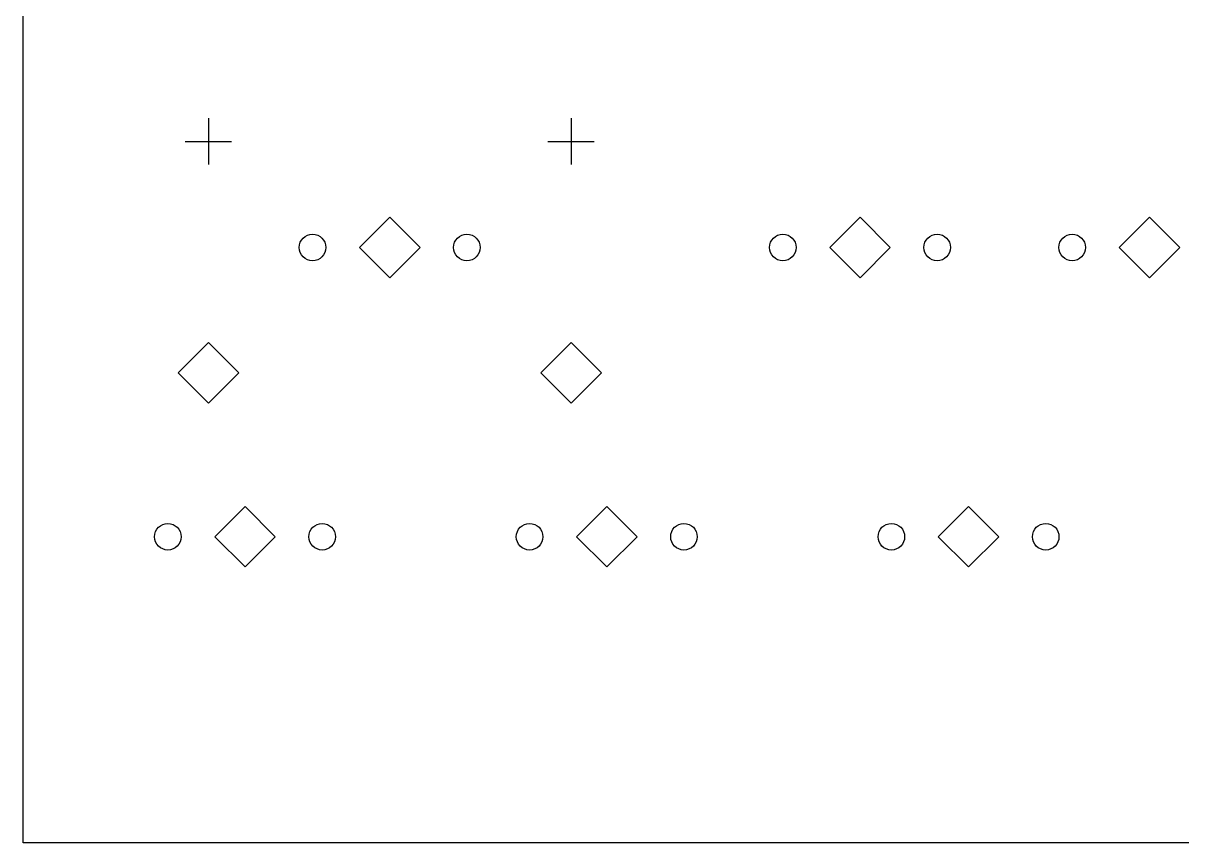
# Model space of a CAD drawing. Extents: x 73 to 405, y -244 to -77.
# Drawn here: x 77.5 to 153.7, y -214.6 to -160.6 of the extents above; entities that cross this region are included whole.
import ezdxf

# ---------------------------------------------------------------- set-up
doc = ezdxf.new("R2010")
doc.units = 0
doc.layers.add('BLACK', color=7, linetype='CONTINUOUS')

msp = doc.modelspace()

# ---------------------------------------------------------------- linework, layer by layer
at = {"layer": 'BLACK', "linetype": 'CONTINUOUS'}
for p, q in [((77.47, -214.63), (77.47, -77.47)), ((89.662, -166.91), (89.662, -169.958)), ((113.538, -166.91), (113.538, -169.958)), ((88.138, -168.434), (91.186, -168.434)), ((112.014, -168.434), (115.062, -168.434)), ((101.6, -173.425), (99.6061, -175.419)), ((103.594, -175.419), (101.6, -173.425)), ((132.556, -173.425), (130.562, -175.419)), ((134.55, -175.419), (132.556, -173.425)), ((151.606, -173.425), (149.612, -175.419)), ((153.6, -175.419), (151.606, -173.425)), ((99.6061, -175.419), (101.6, -177.413)), ((101.6, -177.413), (103.594, -175.419)), ((130.562, -175.419), (132.556, -177.413)), ((132.556, -177.413), (134.55, -175.419)), ((149.612, -175.419), (151.606, -177.413)), ((151.606, -177.413), (153.6, -175.419)), ((89.662, -181.68), (87.6681, -183.674)), ((91.6559, -183.674), (89.662, -181.68)), ((113.538, -181.68), (111.544, -183.674)), ((115.532, -183.674), (113.538, -181.68)), ((87.6681, -183.674), (89.662, -185.668)), ((89.662, -185.668), (91.6559, -183.674)), ((111.544, -183.674), (113.538, -185.668)), ((113.538, -185.668), (115.532, -183.674)), ((92.075, -192.475), (90.0811, -194.469)), ((94.0689, -194.469), (92.075, -192.475)), ((115.887, -192.475), (113.894, -194.469)), ((117.881, -194.469), (115.887, -192.475)), ((139.7, -192.475), (137.706, -194.469)), ((141.694, -194.469), (139.7, -192.475)), ((90.0811, -194.469), (92.075, -196.463)), ((92.075, -196.463), (94.0689, -194.469)), ((113.894, -194.469), (115.887, -196.463)), ((115.887, -196.463), (117.881, -194.469)), ((137.706, -194.469), (139.7, -196.463)), ((139.7, -196.463), (141.694, -194.469)), ((405.13, -214.63), (77.47, -214.63))]:
    msp.add_line(p, q, dxfattribs=at)
at = {"layer": 'BLACK'}
for centre in [(96.52, -175.419), (106.68, -175.419), (127.476, -175.419), (137.636, -175.419), (146.526, -175.419), (86.995, -194.469), (97.155, -194.469), (110.807, -194.469), (120.968, -194.469), (134.62, -194.469), (144.78, -194.469)]:
    msp.add_circle(centre, 0.875, dxfattribs=at)

doc.saveas('drawing.dxf')
